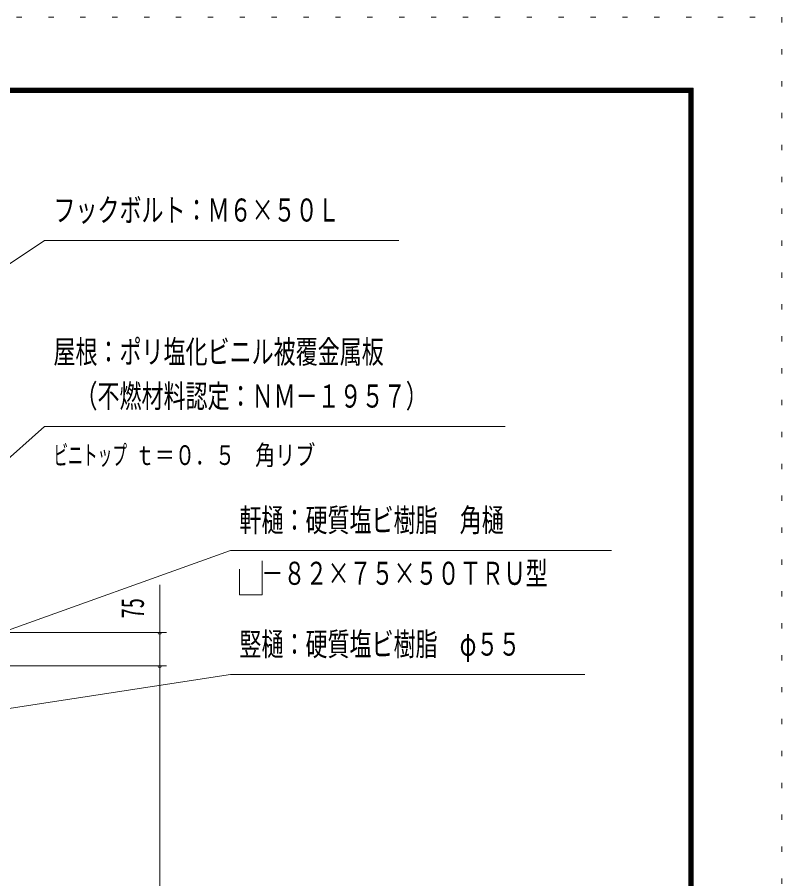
# Model space of a CAD drawing. Units: millimetres, scale not verified. Extents: x -26656 to 26658, y -10500 to 10500.
# Drawn here: x 22343 to 26658, y 5638 to 10500 of the extents above; entities that cross this region are included whole.
import ezdxf
from ezdxf.enums import TextEntityAlignment as Align

# ---------------------------------------------------------------- set-up
doc = ezdxf.new("R2010")
doc.units = ezdxf.units.MM
doc.header["$LTSCALE"] = 60
doc.linetypes.add('USER4', pattern=[3, 0.5, -2.5])
for name, color, linetype, lineweight in [('0-A_2-52DIM', 3, 'Continuous', 18), ('0-C_F-F', 5, 'Continuous', 18), ('0-D_F-E_J_ADD', 5, 'USER4', 18)]:
    doc.layers.add(name, color=color, linetype=linetype, lineweight=lineweight)
doc.styles.add('ＭＳ ゴシック', font='')
doc.styles.get('ＭＳ ゴシック').set_extended_font_data('MS Gothic')

msp = doc.modelspace()

# ---------------------------------------------------------------- linework, layer by layer
at = {"layer": '0-A_2-52DIM'}
for p, q in [((22496.84, 9239.93), (20107.81, 7645.67)), ((24496.84, 9239.93), (22496.84, 9239.93)), ((22496.84, 8189.93), (21340.16, 7162.5)), ((22496.84, 8189.93), (25096.84, 8189.93)), ((23546.84, 7489.93), (21890.56, 6898.16)), ((23546.84, 7489.93), (25696.84, 7489.93)), ((23596.84, 7239.93), (23596.84, 7384.29)), ((23146.84, -900.07), (23146.84, 7297.43)), ((21971.84, 7027.43), (23184.34, 7027.43)), ((23156.84, 7027.43), (23136.84, 7027.43)), ((21889.34, 6839.93), (23184.34, 6839.93)), ((23156.84, 6839.93), (23136.84, 6839.93)), ((23546.84, 6789.94), (21679.03, 6504.64)), ((23546.84, 6789.94), (25546.84, 6789.94))]:
    msp.add_line(p, q, dxfattribs=at)
msp.add_lwpolyline([(23596.84, 7239.93), (23725.62, 7239.93), (23725.62, 7431.37)], dxfattribs=at)
for centre in [(23146.84, 7027.43), (23146.84, 6839.93)]:
    msp.add_arc(centre, 10, 180, 0, dxfattribs=at)
at = {"layer": '0-C_F-F'}
for p, q in [((-2541.75, 10100), (26158.25, 10100)), ((-2539.25, 10097.5), (26155.75, 10097.5)), ((-2536.75, 10095), (26153.25, 10095)), ((-2534.25, 10092.5), (26150.75, 10092.5)), ((-2531.75, 10090), (26148.25, 10090)), ((-2529.25, 10087.5), (26145.75, 10087.5)), ((-2526.75, 10085), (26143.25, 10085)), ((-2524.25, 10082.5), (26140.75, 10082.5)), ((-2521.75, 10080), (26138.25, 10080)), ((-2519.25, 10077.5), (26135.75, 10077.5)), ((-2516.75, 10075), (26133.25, 10075)), ((26133.25, -9975), (26133.25, 10075)), ((26143.25, -9985), (26143.25, 10085)), ((26148.25, -9990), (26148.25, 10090)), ((26153.25, -9995), (26153.25, 10095)), ((26155.75, -9997.5), (26155.75, 10097.5))]:
    msp.add_line(p, q, dxfattribs=at)
for points in [[(-2541.75, -10000), (26158.25, -10000), (26158.25, 10100)], [(-2534.25, 10092.5), (-2534.25, -9992.5), (26150.75, -9992.5), (26150.75, 10092.5)], [(-2529.25, 10087.5), (-2529.25, -9987.5), (26145.75, -9987.5), (26145.75, 10087.5)], [(-2524.25, 10082.5), (-2524.25, -9982.5), (26140.75, -9982.5), (26140.75, 10082.5)], [(-2521.75, 10080), (-2521.75, -9980), (26138.25, -9980), (26138.25, 10080)], [(-2519.25, 10077.5), (-2519.25, -9977.5), (26135.75, -9977.5), (26135.75, 10077.5)]]:
    msp.add_lwpolyline(points, dxfattribs=at)
at = {"layer": '0-D_F-E_J_ADD'}
for p, q in [((-3041.75, 10500), (26658.25, 10500)), ((26658.25, 10500), (26658.25, -10500))]:
    msp.add_line(p, q, dxfattribs=at)

# ---------------------------------------------------------------- texts
at = {"layer": '0-A_2-52DIM', "color": 7, "style": 'ＭＳ ゴシック'}
for s, height, width, p in [('フックボルト：Ｍ６×５０Ｌ', 130.2, 0.7, (22546.84, 9307.69)), ('屋根：ポリ塩化ビニル被覆金属板', 130.2, 0.7, (22546.84, 8507.69)), ('\u3000（不燃材料認定：ＮＭ－１９５７）', 130.2, 0.7, (22546.84, 8257.69)), ('ビニトップ ', 110.7, 0.55, (22546.84, 7939.93)), ('ｔ＝０．５\u3000角リブ', 110.7, 0.75, (23006.12, 7939.93)), ('軒樋：硬質塩ビ樹脂\u3000角樋', 130.2, 0.7, (23596.84, 7557.69)), ('\u3000－８２×７５×５０ＴＲＵ型', 130.2, 0.7, (23596.84, 7257.7)), ('竪樋：硬質塩ビ樹脂\u3000φ５５', 130.2, 0.7, (23596.84, 6857.71))]:
    msp.add_text(s, height=height, dxfattribs=dict(at, width=width)).set_placement(p, align=Align.BOTTOM_LEFT)
at = {"layer": '0-A_2-52DIM', "color": 7, "style": 'ＭＳ ゴシック', "width": 0.65}
msp.add_text('75', height=130.2, rotation=90, dxfattribs=at).set_placement((23096.84, 7106.89), align=Align.BOTTOM_LEFT)

doc.saveas('drawing.dxf')
